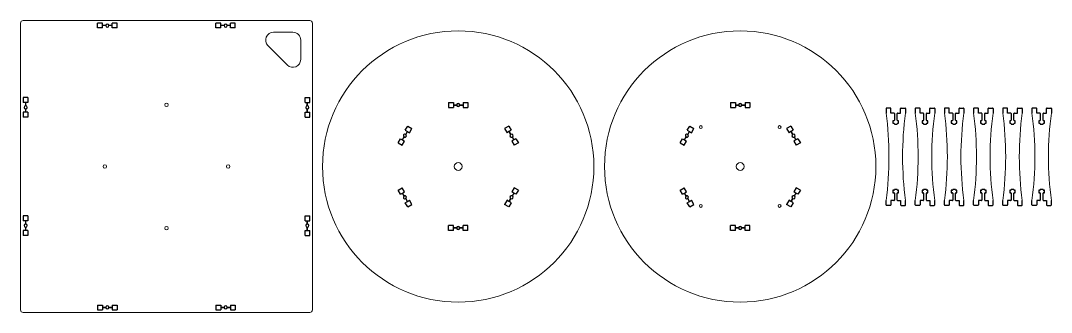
# Model space of a CAD drawing. Header units: millimetres. Extents: x -3 to 1890, y 0 to 300.
# Drawn here: x 830 to 1890, y 0 to 300 of the extents above; entities that cross this region are included whole.
import ezdxf

# ---------------------------------------------------------------- set-up
doc = ezdxf.new("R2010")
doc.units = ezdxf.units.MM
doc.layers.get('0').update_dxf_attribs({"linetype": 'CONTINUOUS', "lineweight": 25, "true_color": 0x000000})
for name, color, linetype, lineweight, true_color in [('Bottom', 7, 'CONTINUOUS', 0, 0x000000), ('Bottom Flange', 7, 'CONTINUOUS', 0, 0x000000), ('Spoke', 7, 'CONTINUOUS', 0, 0x000000), ('Top Flange', 7, 'CONTINUOUS', 0, 0x000000)]:
    doc.layers.add(name, color=color, linetype=linetype, lineweight=lineweight, true_color=true_color)

msp = doc.modelspace()

# ---------------------------------------------------------------- linework, layer by layer
for p, q in [((914.2, 297.3), (909.2, 297.3)), ((909.2, 292.5), (909.2, 297.3)), ((914.2, 295), (914.2, 297.3)), ((929.2, 297.3), (924.2, 297.3)), ((924.2, 295), (924.2, 297.3)), ((929.2, 292.5), (929.2, 297.3)), ((1035.8, 297.3), (1030.8, 297.3)), ((1030.8, 292.5), (1030.8, 297.3)), ((1035.8, 295), (1035.8, 297.3)), ((1050.8, 297.3), (1045.8, 297.3)), ((1045.8, 295), (1045.8, 297.3)), ((1050.8, 292.5), (1050.8, 297.3)), ((914.2, 292.5), (909.2, 292.5)), ((917.6, 295), (914.2, 295)), ((917.6, 294.9), (914.2, 294.9)), ((914.2, 292.5), (914.2, 294.9)), ((924.2, 295), (920.8, 295)), ((924.2, 294.9), (920.8, 294.9)), ((924.2, 292.5), (924.2, 294.9)), ((929.2, 292.5), (924.2, 292.5)), ((1035.8, 292.5), (1030.8, 292.5)), ((1039.2, 295), (1035.8, 295)), ((1039.2, 294.9), (1035.8, 294.9)), ((1035.8, 292.5), (1035.8, 294.9)), ((1045.8, 295), (1042.4, 295)), ((1045.8, 294.9), (1042.4, 294.9)), ((1045.8, 292.5), (1045.8, 294.9)), ((1050.8, 292.5), (1045.8, 292.5)), ((832.7, 220.8), (832.7, 215.8)), ((837.5, 220.8), (832.7, 220.8)), ((835, 215.8), (832.7, 215.8)), ((835, 215.8), (835, 212.4)), ((835.1, 215.8), (835.1, 212.4)), ((837.5, 215.8), (835.1, 215.8)), ((837.5, 220.8), (837.5, 215.8)), ((1122.5, 215.8), (1122.5, 220.8)), ((1122.5, 220.8), (1127.3, 220.8)), ((1122.5, 215.8), (1124.8, 215.8)), ((1124.8, 212.4), (1124.8, 215.8)), ((1125, 212.4), (1125, 215.8)), ((1125, 215.8), (1127.3, 215.8)), ((1127.3, 215.8), (1127.3, 220.8)), ((1270, 215.7), (1275, 215.7)), ((1270, 215.7), (1270, 210.8)), ((1275, 215.7), (1275, 213.3)), ((1275, 213.3), (1278.4, 213.3)), ((1275, 213.2), (1278.4, 213.2)), ((1275, 213.2), (1275, 210.8)), ((1281.6, 213.3), (1285, 213.3)), ((1281.6, 213.2), (1285, 213.2)), ((1285, 215.7), (1285, 213.3)), ((1285, 215.7), (1290, 215.7)), ((1285, 213.2), (1285, 210.8)), ((1290, 215.7), (1290, 210.8)), ((1560, 215.7), (1565, 215.7)), ((1560, 215.7), (1560, 210.8)), ((1565, 215.7), (1565, 213.3)), ((1565, 213.3), (1568.4, 213.3)), ((1565, 213.2), (1568.4, 213.2)), ((1565, 213.2), (1565, 210.8)), ((1571.6, 213.3), (1575, 213.3)), ((1571.6, 213.2), (1575, 213.2)), ((1575, 215.7), (1575, 213.3)), ((1575, 215.7), (1580, 215.7)), ((1575, 213.2), (1575, 210.8)), ((1580, 215.7), (1580, 210.8)), ((832.7, 205.8), (832.7, 200.8)), ((835, 205.8), (832.7, 205.8)), ((835, 209.2), (835, 205.8)), ((835.1, 209.2), (835.1, 205.8)), ((837.5, 205.8), (835.1, 205.8)), ((837.5, 205.8), (837.5, 200.8)), ((1122.5, 200.8), (1122.5, 205.8)), ((1122.5, 205.8), (1124.8, 205.8)), ((1124.8, 205.8), (1124.8, 209.2)), ((1125, 205.8), (1125, 209.2)), ((1125, 205.8), (1127.3, 205.8)), ((1127.3, 200.8), (1127.3, 205.8)), ((1270, 210.8), (1275, 210.8)), ((1285, 210.8), (1290, 210.8)), ((1560, 210.8), (1565, 210.8)), ((1575, 210.8), (1580, 210.8)), ((1720, 209.5), (1720, 205)), ((1724.5, 210), (1720.5, 210)), ((1725, 205), (1725, 209.5)), ((1728, 205), (1725, 205)), ((1728.5, 204.5), (1728.5, 197.5)), ((1731.5, 197.5), (1731.5, 204.5)), ((1732, 205), (1735, 205)), ((1735, 205), (1735, 209.5)), ((1735.5, 210), (1739.5, 210)), ((1740, 209.5), (1740, 205)), ((1750, 209.5), (1750, 205)), ((1754.5, 210), (1750.5, 210)), ((1755, 205), (1755, 209.5)), ((1758, 205), (1755, 205)), ((1758.5, 204.5), (1758.5, 197.5)), ((1761.5, 197.5), (1761.5, 204.5)), ((1762, 205), (1765, 205)), ((1765, 205), (1765, 209.5)), ((1765.5, 210), (1769.5, 210)), ((1770, 209.5), (1770, 205)), ((1780, 209.5), (1780, 205)), ((1784.5, 210), (1780.5, 210)), ((1785, 205), (1785, 209.5)), ((1788, 205), (1785, 205)), ((1788.5, 204.5), (1788.5, 197.5)), ((1791.5, 197.5), (1791.5, 204.5)), ((1792, 205), (1795, 205)), ((1795, 205), (1795, 209.5)), ((1795.5, 210), (1799.5, 210)), ((1800, 209.5), (1800, 205)), ((1810, 209.5), (1810, 205)), ((1814.5, 210), (1810.5, 210)), ((1815, 205), (1815, 209.5)), ((1818, 205), (1815, 205)), ((1818.5, 204.5), (1818.5, 197.5)), ((1821.5, 197.5), (1821.5, 204.5)), ((1822, 205), (1825, 205)), ((1825, 205), (1825, 209.5)), ((1825.5, 210), (1829.5, 210)), ((1830, 209.5), (1830, 205)), ((1840, 209.5), (1840, 205)), ((1844.5, 210), (1840.5, 210)), ((1845, 205), (1845, 209.5)), ((1848, 205), (1845, 205)), ((1848.5, 204.5), (1848.5, 197.5)), ((1851.5, 197.5), (1851.5, 204.5)), ((1852, 205), (1855, 205)), ((1855, 205), (1855, 209.5)), ((1855.5, 210), (1859.5, 210)), ((1860, 209.5), (1860, 205)), ((1870, 209.5), (1870, 205)), ((1874.5, 210), (1870.5, 210)), ((1875, 205), (1875, 209.5)), ((1878, 205), (1875, 205)), ((1878.5, 204.5), (1878.5, 197.5)), ((1881.5, 197.5), (1881.5, 204.5)), ((1882, 205), (1885, 205)), ((1885, 205), (1885, 209.5)), ((1885.5, 210), (1889.5, 210)), ((1890, 209.5), (1890, 205)), ((837.5, 200.8), (832.7, 200.8)), ((1122.5, 200.8), (1127.3, 200.8)), ((1225.6, 187.2), (1228.1, 191.5)), ((1228.1, 191.5), (1232.3, 189.1)), ((1331.9, 191.5), (1327.7, 189.1)), ((1331.9, 191.5), (1334.4, 187.2)), ((1515.6, 187.2), (1518.1, 191.5)), ((1518.1, 191.5), (1522.3, 189.1)), ((1621.9, 191.5), (1617.7, 189.1)), ((1621.9, 191.5), (1624.4, 187.2)), ((1727.1, 197), (1727.1, 194.5)), ((1728, 197), (1727.1, 197)), ((1727.1, 194.5), (1728, 194.5)), ((1728.5, 194), (1728.5, 193.5)), ((1728.5, 193.5), (1731.5, 193.5)), ((1731.5, 193.5), (1731.5, 194)), ((1732.9, 197), (1732, 197)), ((1732, 194.5), (1732.9, 194.5)), ((1732.9, 194.5), (1732.9, 197)), ((1757.1, 197), (1757.1, 194.5)), ((1758, 197), (1757.1, 197)), ((1757.1, 194.5), (1758, 194.5)), ((1758.5, 194), (1758.5, 193.5)), ((1758.5, 193.5), (1761.5, 193.5)), ((1761.5, 193.5), (1761.5, 194)), ((1762.9, 197), (1762, 197)), ((1762, 194.5), (1762.9, 194.5)), ((1762.9, 194.5), (1762.9, 197)), ((1787.1, 197), (1787.1, 194.5)), ((1788, 197), (1787.1, 197)), ((1787.1, 194.5), (1788, 194.5)), ((1788.5, 194), (1788.5, 193.5)), ((1788.5, 193.5), (1791.5, 193.5)), ((1791.5, 193.5), (1791.5, 194)), ((1792.9, 197), (1792, 197)), ((1792, 194.5), (1792.9, 194.5)), ((1792.9, 194.5), (1792.9, 197)), ((1817.1, 197), (1817.1, 194.5)), ((1818, 197), (1817.1, 197)), ((1817.1, 194.5), (1818, 194.5)), ((1818.5, 194), (1818.5, 193.5)), ((1818.5, 193.5), (1821.5, 193.5)), ((1821.5, 193.5), (1821.5, 194)), ((1822.9, 197), (1822, 197)), ((1822, 194.5), (1822.9, 194.5)), ((1822.9, 194.5), (1822.9, 197)), ((1847.1, 197), (1847.1, 194.5)), ((1848, 197), (1847.1, 197)), ((1847.1, 194.5), (1848, 194.5)), ((1848.5, 194), (1848.5, 193.5)), ((1848.5, 193.5), (1851.5, 193.5)), ((1851.5, 193.5), (1851.5, 194)), ((1852.9, 197), (1852, 197)), ((1852, 194.5), (1852.9, 194.5)), ((1852.9, 194.5), (1852.9, 197)), ((1877.1, 197), (1877.1, 194.5)), ((1878, 197), (1877.1, 197)), ((1877.1, 194.5), (1878, 194.5)), ((1878.5, 194), (1878.5, 193.5)), ((1878.5, 193.5), (1881.5, 193.5)), ((1881.5, 193.5), (1881.5, 194)), ((1882.9, 197), (1882, 197)), ((1882, 194.5), (1882.9, 194.5)), ((1882.9, 194.5), (1882.9, 197)), ((1222.7, 177.3), (1224.4, 180.3)), ((1222.8, 177.3), (1224.5, 180.2)), ((1225.6, 187.2), (1227.7, 186)), ((1226, 183), (1227.7, 186)), ((1226.1, 183), (1227.8, 185.9)), ((1227.8, 185.9), (1229.8, 184.7)), ((1229.8, 184.7), (1232.3, 189.1)), ((1327.7, 189.1), (1330.2, 184.7)), ((1332.2, 185.9), (1330.2, 184.7)), ((1332.2, 185.9), (1333.9, 183)), ((1334.4, 187.2), (1332.3, 186)), ((1332.3, 186), (1334, 183)), ((1335.5, 180.2), (1337.2, 177.3)), ((1335.6, 180.3), (1337.3, 177.3)), ((1512.7, 177.3), (1514.4, 180.3)), ((1512.8, 177.3), (1514.5, 180.2)), ((1515.6, 187.2), (1517.7, 186)), ((1516, 183), (1517.7, 186)), ((1516.1, 183), (1517.8, 185.9)), ((1517.8, 185.9), (1519.8, 184.7)), ((1519.8, 184.7), (1522.3, 189.1)), ((1617.7, 189.1), (1620.2, 184.7)), ((1622.2, 185.9), (1620.2, 184.7)), ((1622.2, 185.9), (1623.9, 183)), ((1624.4, 187.2), (1622.3, 186)), ((1622.3, 186), (1624, 183)), ((1625.5, 180.2), (1627.2, 177.3)), ((1625.6, 180.3), (1627.3, 177.3)), ((1218.1, 174.2), (1220.6, 178.5)), ((1218.1, 174.2), (1222.3, 171.8)), ((1220.6, 178.5), (1222.7, 177.3)), ((1222.3, 171.8), (1224.8, 176.1)), ((1222.8, 177.3), (1224.8, 176.1)), ((1337.2, 177.3), (1335.2, 176.1)), ((1335.2, 176.1), (1337.7, 171.8)), ((1339.4, 178.5), (1337.3, 177.3)), ((1341.9, 174.2), (1337.7, 171.8)), ((1339.4, 178.5), (1341.9, 174.2)), ((1508.1, 174.2), (1510.6, 178.5)), ((1508.1, 174.2), (1512.3, 171.8)), ((1510.6, 178.5), (1512.7, 177.3)), ((1512.3, 171.8), (1514.8, 176.1)), ((1512.8, 177.3), (1514.8, 176.1)), ((1627.2, 177.3), (1625.2, 176.1)), ((1625.2, 176.1), (1627.7, 171.8)), ((1629.4, 178.5), (1627.3, 177.3)), ((1631.9, 174.2), (1627.7, 171.8)), ((1629.4, 178.5), (1631.9, 174.2)), ((1218.1, 125.8), (1222.3, 128.2)), ((1224.8, 123.9), (1222.3, 128.2)), ((1337.7, 128.2), (1335.2, 123.9)), ((1341.9, 125.8), (1337.7, 128.2)), ((1508.1, 125.8), (1512.3, 128.2)), ((1514.8, 123.9), (1512.3, 128.2)), ((1627.7, 128.2), (1625.2, 123.9)), ((1631.9, 125.8), (1627.7, 128.2)), ((1220.6, 121.5), (1218.1, 125.8)), ((1220.6, 121.5), (1222.7, 122.7)), ((1224.4, 119.7), (1222.7, 122.7)), ((1222.8, 122.7), (1224.8, 123.9)), ((1224.5, 119.8), (1222.8, 122.7)), ((1227.7, 114), (1226, 117)), ((1227.8, 114.1), (1226.1, 117)), ((1333.9, 117), (1332.2, 114.1)), ((1334, 117), (1332.3, 114)), ((1337.2, 122.7), (1335.2, 123.9)), ((1337.2, 122.7), (1335.5, 119.8)), ((1337.3, 122.7), (1335.6, 119.7)), ((1339.4, 121.5), (1337.3, 122.7)), ((1341.9, 125.8), (1339.4, 121.5)), ((1510.6, 121.5), (1508.1, 125.8)), ((1510.6, 121.5), (1512.7, 122.7)), ((1514.4, 119.7), (1512.7, 122.7)), ((1512.8, 122.7), (1514.8, 123.9)), ((1514.5, 119.8), (1512.8, 122.7)), ((1517.7, 114), (1516, 117)), ((1517.8, 114.1), (1516.1, 117)), ((1623.9, 117), (1622.2, 114.1)), ((1624, 117), (1622.3, 114)), ((1627.2, 122.7), (1625.2, 123.9)), ((1627.2, 122.7), (1625.5, 119.8)), ((1627.3, 122.7), (1625.6, 119.7)), ((1629.4, 121.5), (1627.3, 122.7)), ((1631.9, 125.8), (1629.4, 121.5)), ((1728, 125.5), (1727.1, 125.5)), ((1727.1, 125.5), (1727.1, 123)), ((1727.1, 123), (1728, 123)), ((1731.5, 126.5), (1728.5, 126.5)), ((1728.5, 126.5), (1728.5, 126)), ((1728.5, 122.5), (1728.5, 115.5)), ((1731.5, 126), (1731.5, 126.5)), ((1731.5, 115.5), (1731.5, 122.5)), ((1732.9, 125.5), (1732, 125.5)), ((1732, 123), (1732.9, 123)), ((1732.9, 123), (1732.9, 125.5)), ((1758, 125.5), (1757.1, 125.5)), ((1757.1, 125.5), (1757.1, 123)), ((1757.1, 123), (1758, 123)), ((1761.5, 126.5), (1758.5, 126.5)), ((1758.5, 126.5), (1758.5, 126)), ((1758.5, 122.5), (1758.5, 115.5)), ((1761.5, 126), (1761.5, 126.5)), ((1761.5, 115.5), (1761.5, 122.5)), ((1762.9, 125.5), (1762, 125.5)), ((1762, 123), (1762.9, 123)), ((1762.9, 123), (1762.9, 125.5)), ((1788, 125.5), (1787.1, 125.5)), ((1787.1, 125.5), (1787.1, 123)), ((1787.1, 123), (1788, 123)), ((1791.5, 126.5), (1788.5, 126.5)), ((1788.5, 126.5), (1788.5, 126)), ((1788.5, 122.5), (1788.5, 115.5)), ((1791.5, 126), (1791.5, 126.5)), ((1791.5, 115.5), (1791.5, 122.5)), ((1792.9, 125.5), (1792, 125.5)), ((1792, 123), (1792.9, 123)), ((1792.9, 123), (1792.9, 125.5)), ((1818, 125.5), (1817.1, 125.5)), ((1817.1, 125.5), (1817.1, 123)), ((1817.1, 123), (1818, 123)), ((1821.5, 126.5), (1818.5, 126.5)), ((1818.5, 126.5), (1818.5, 126)), ((1818.5, 122.5), (1818.5, 115.5)), ((1821.5, 126), (1821.5, 126.5)), ((1821.5, 115.5), (1821.5, 122.5)), ((1822.9, 125.5), (1822, 125.5)), ((1822, 123), (1822.9, 123)), ((1822.9, 123), (1822.9, 125.5)), ((1848, 125.5), (1847.1, 125.5)), ((1847.1, 125.5), (1847.1, 123)), ((1847.1, 123), (1848, 123)), ((1851.5, 126.5), (1848.5, 126.5)), ((1848.5, 126.5), (1848.5, 126)), ((1848.5, 122.5), (1848.5, 115.5)), ((1851.5, 126), (1851.5, 126.5)), ((1851.5, 115.5), (1851.5, 122.5)), ((1852.9, 125.5), (1852, 125.5)), ((1852, 123), (1852.9, 123)), ((1852.9, 123), (1852.9, 125.5)), ((1878, 125.5), (1877.1, 125.5)), ((1877.1, 125.5), (1877.1, 123)), ((1877.1, 123), (1878, 123)), ((1881.5, 126.5), (1878.5, 126.5)), ((1878.5, 126.5), (1878.5, 126)), ((1878.5, 122.5), (1878.5, 115.5)), ((1881.5, 126), (1881.5, 126.5)), ((1881.5, 115.5), (1881.5, 122.5)), ((1882.9, 125.5), (1882, 125.5)), ((1882, 123), (1882.9, 123)), ((1882.9, 123), (1882.9, 125.5)), ((1225.6, 112.8), (1227.7, 114)), ((1228.1, 108.5), (1225.6, 112.8)), ((1227.8, 114.1), (1229.8, 115.3)), ((1228.1, 108.5), (1232.3, 110.9)), ((1232.3, 110.9), (1229.8, 115.3)), ((1330.2, 115.3), (1327.7, 110.9)), ((1331.9, 108.5), (1327.7, 110.9)), ((1332.2, 114.1), (1330.2, 115.3)), ((1334.4, 112.8), (1331.9, 108.5)), ((1334.4, 112.8), (1332.3, 114)), ((1515.6, 112.8), (1517.7, 114)), ((1518.1, 108.5), (1515.6, 112.8)), ((1517.8, 114.1), (1519.8, 115.3)), ((1518.1, 108.5), (1522.3, 110.9)), ((1522.3, 110.9), (1519.8, 115.3)), ((1620.2, 115.3), (1617.7, 110.9)), ((1621.9, 108.5), (1617.7, 110.9)), ((1622.2, 114.1), (1620.2, 115.3)), ((1624.4, 112.8), (1621.9, 108.5)), ((1624.4, 112.8), (1622.3, 114)), ((1720, 110.5), (1720, 115)), ((1724.5, 110), (1720.5, 110)), ((1728, 115), (1725, 115)), ((1725, 115), (1725, 110.5)), ((1732, 115), (1735, 115)), ((1735, 115), (1735, 110.5)), ((1735.5, 110), (1739.5, 110)), ((1740, 110.5), (1740, 115)), ((1750, 110.5), (1750, 115)), ((1754.5, 110), (1750.5, 110)), ((1758, 115), (1755, 115)), ((1755, 115), (1755, 110.5)), ((1762, 115), (1765, 115)), ((1765, 115), (1765, 110.5)), ((1765.5, 110), (1769.5, 110)), ((1770, 110.5), (1770, 115)), ((1780, 110.5), (1780, 115)), ((1784.5, 110), (1780.5, 110)), ((1788, 115), (1785, 115)), ((1785, 115), (1785, 110.5)), ((1792, 115), (1795, 115)), ((1795, 115), (1795, 110.5)), ((1795.5, 110), (1799.5, 110)), ((1800, 110.5), (1800, 115)), ((1810, 110.5), (1810, 115)), ((1814.5, 110), (1810.5, 110)), ((1818, 115), (1815, 115)), ((1815, 115), (1815, 110.5)), ((1822, 115), (1825, 115)), ((1825, 115), (1825, 110.5)), ((1825.5, 110), (1829.5, 110)), ((1830, 110.5), (1830, 115)), ((1840, 110.5), (1840, 115)), ((1844.5, 110), (1840.5, 110)), ((1848, 115), (1845, 115)), ((1845, 115), (1845, 110.5)), ((1852, 115), (1855, 115)), ((1855, 115), (1855, 110.5)), ((1855.5, 110), (1859.5, 110)), ((1860, 110.5), (1860, 115)), ((1870, 110.5), (1870, 115)), ((1874.5, 110), (1870.5, 110)), ((1878, 115), (1875, 115)), ((1875, 115), (1875, 110.5)), ((1882, 115), (1885, 115)), ((1885, 115), (1885, 110.5)), ((1885.5, 110), (1889.5, 110)), ((1890, 110.5), (1890, 115)), ((832.7, 99.2), (832.7, 94.2)), ((837.5, 99.2), (832.7, 99.2)), ((837.5, 99.2), (837.5, 94.2)), ((1122.5, 94.2), (1122.5, 99.2)), ((1122.5, 99.2), (1127.3, 99.2)), ((1127.3, 94.2), (1127.3, 99.2)), ((835, 94.2), (832.7, 94.2)), ((835, 94.2), (835, 90.8)), ((835, 87.6), (835, 84.2)), ((835.1, 94.2), (835.1, 90.8)), ((837.5, 94.2), (835.1, 94.2)), ((835.1, 87.6), (835.1, 84.2)), ((1122.5, 94.2), (1124.8, 94.2)), ((1124.8, 90.8), (1124.8, 94.2)), ((1124.8, 84.2), (1124.8, 87.6)), ((1125, 90.8), (1125, 94.2)), ((1125, 94.2), (1127.3, 94.2)), ((1125, 84.2), (1125, 87.6)), ((1275, 89.2), (1270, 89.2)), ((1270, 84.3), (1270, 89.2)), ((1275, 86.8), (1275, 89.2)), ((1278.4, 86.8), (1275, 86.8)), ((1278.4, 86.7), (1275, 86.7)), ((1275, 84.3), (1275, 86.7)), ((1285, 86.8), (1281.6, 86.8)), ((1285, 86.7), (1281.6, 86.7)), ((1290, 89.2), (1285, 89.2)), ((1285, 86.8), (1285, 89.2)), ((1285, 84.3), (1285, 86.7)), ((1290, 84.3), (1290, 89.2)), ((1565, 89.2), (1560, 89.2)), ((1560, 84.3), (1560, 89.2)), ((1565, 86.8), (1565, 89.2)), ((1568.4, 86.8), (1565, 86.8)), ((1568.4, 86.7), (1565, 86.7)), ((1565, 84.3), (1565, 86.7)), ((1575, 86.8), (1571.6, 86.8)), ((1575, 86.7), (1571.6, 86.7)), ((1580, 89.2), (1575, 89.2)), ((1575, 86.8), (1575, 89.2)), ((1575, 84.3), (1575, 86.7)), ((1580, 84.3), (1580, 89.2)), ((832.7, 84.2), (832.7, 79.2)), ((835, 84.2), (832.7, 84.2)), ((837.5, 79.2), (832.7, 79.2)), ((837.5, 84.2), (835.1, 84.2)), ((837.5, 84.2), (837.5, 79.2)), ((1122.5, 79.2), (1122.5, 84.2)), ((1122.5, 84.2), (1124.8, 84.2)), ((1122.5, 79.2), (1127.3, 79.2)), ((1125, 84.2), (1127.3, 84.2)), ((1127.3, 79.2), (1127.3, 84.2)), ((1275, 84.3), (1270, 84.3)), ((1290, 84.3), (1285, 84.3)), ((1565, 84.3), (1560, 84.3)), ((1580, 84.3), (1575, 84.3)), ((909.2, 7.5), (914.2, 7.5)), ((909.2, 7.5), (909.2, 2.7)), ((909.2, 2.7), (914.2, 2.7)), ((914.2, 7.5), (914.2, 5.2)), ((914.2, 5.2), (917.6, 5.2)), ((914.2, 5), (917.6, 5)), ((914.2, 5), (914.2, 2.7)), ((920.8, 5.2), (924.2, 5.2)), ((920.8, 5), (924.2, 5)), ((924.2, 7.5), (924.2, 5.2)), ((924.2, 7.5), (929.2, 7.5)), ((924.2, 5), (924.2, 2.7)), ((924.2, 2.7), (929.2, 2.7)), ((929.2, 7.5), (929.2, 2.7)), ((1030.8, 7.5), (1035.8, 7.5)), ((1030.8, 7.5), (1030.8, 2.7)), ((1030.8, 2.7), (1035.8, 2.7)), ((1035.8, 7.5), (1035.8, 5.2)), ((1035.8, 5.2), (1039.2, 5.2)), ((1035.8, 5), (1039.2, 5)), ((1035.8, 5), (1035.8, 2.7)), ((1042.4, 5.2), (1045.8, 5.2)), ((1042.4, 5), (1045.8, 5)), ((1045.8, 7.5), (1045.8, 5.2)), ((1045.8, 7.5), (1050.8, 7.5)), ((1045.8, 5), (1045.8, 2.7)), ((1045.8, 2.7), (1050.8, 2.7)), ((1050.8, 7.5), (1050.8, 2.7))]:
    msp.add_line(p, q)
for centre, radius, start, end in [((919.2, 294.9), 1.6, 2.3283, 177.6717), ((919.2, 294.9), 1.6, 182.3283, 357.6717), ((1040.8, 294.9), 1.6, 2.3283, 177.6717), ((1040.8, 294.9), 1.6, 182.3283, 357.6717), ((835.1, 210.8), 1.6, 92.3283, 267.6717), ((835.1, 210.8), 1.6, 272.3283, 87.6717), ((1124.9, 210.8), 1.6, 92.3283, 267.6717), ((1124.9, 210.8), 1.6, 272.3283, 87.6717), ((1280, 213.2), 1.6, 2.3283, 177.6717), ((1280, 213.2), 1.6, 182.3283, 357.6717), ((1570, 213.2), 1.6, 2.3283, 177.6717), ((1570, 213.2), 1.6, 182.3283, 357.6717), ((1720.5, 209.5), 0.5, 90, 180), ((1724.5, 209.5), 0.5, 360, 90), ((1728, 204.5), 0.5, 360, 90), ((1732, 204.5), 0.5, 90, 180), ((1735.5, 209.5), 0.5, 90, 180), ((1739.5, 209.5), 0.5, 360, 90), ((1750.5, 209.5), 0.5, 90, 180), ((1754.5, 209.5), 0.5, 360, 90), ((1758, 204.5), 0.5, 360, 90), ((1762, 204.5), 0.5, 90, 180), ((1765.5, 209.5), 0.5, 90, 180), ((1769.5, 209.5), 0.5, 360, 90), ((1780.5, 209.5), 0.5, 90, 180), ((1784.5, 209.5), 0.5, 360, 90), ((1788, 204.5), 0.5, 360, 90), ((1792, 204.5), 0.5, 90, 180), ((1795.5, 209.5), 0.5, 90, 180), ((1799.5, 209.5), 0.5, 360, 90), ((1810.5, 209.5), 0.5, 90, 180), ((1814.5, 209.5), 0.5, 360, 90), ((1818, 204.5), 0.5, 360, 90), ((1822, 204.5), 0.5, 90, 180), ((1825.5, 209.5), 0.5, 90, 180), ((1829.5, 209.5), 0.5, 360, 90), ((1840.5, 209.5), 0.5, 90, 180), ((1844.5, 209.5), 0.5, 360, 90), ((1848, 204.5), 0.5, 360, 90), ((1852, 204.5), 0.5, 90, 180), ((1855.5, 209.5), 0.5, 90, 180), ((1859.5, 209.5), 0.5, 360, 90), ((1870.5, 209.5), 0.5, 90, 180), ((1874.5, 209.5), 0.5, 360, 90), ((1878, 204.5), 0.5, 360, 90), ((1882, 204.5), 0.5, 90, 180), ((1885.5, 209.5), 0.5, 90, 180), ((1889.5, 209.5), 0.5, 360, 90), ((1728, 197.5), 0.5, 270, 360), ((1728, 194), 0.5, 360, 90), ((1732, 197.5), 0.5, 180, 270), ((1732, 194), 0.5, 90, 180), ((1758, 197.5), 0.5, 270, 360), ((1758, 194), 0.5, 360, 90), ((1762, 197.5), 0.5, 180, 270), ((1762, 194), 0.5, 90, 180), ((1788, 197.5), 0.5, 270, 360), ((1788, 194), 0.5, 360, 90), ((1792, 197.5), 0.5, 180, 270), ((1792, 194), 0.5, 90, 180), ((1818, 197.5), 0.5, 270, 360), ((1818, 194), 0.5, 360, 90), ((1822, 197.5), 0.5, 180, 270), ((1822, 194), 0.5, 90, 180), ((1848, 197.5), 0.5, 270, 360), ((1848, 194), 0.5, 360, 90), ((1852, 197.5), 0.5, 180, 270), ((1852, 194), 0.5, 90, 180), ((1878, 197.5), 0.5, 270, 360), ((1878, 194), 0.5, 360, 90), ((1882, 197.5), 0.5, 180, 270), ((1882, 194), 0.5, 90, 180), ((1225.2, 181.6), 1.6, 62.3283, 237.6717), ((1225.2, 181.6), 1.6, 242.3283, 57.6717), ((1334.8, 181.6), 1.6, 122.3283, 297.6717), ((1334.8, 181.6), 1.6, 302.3283, 117.6717), ((1515.2, 181.6), 1.6, 62.3283, 237.6717), ((1515.2, 181.6), 1.6, 242.3283, 57.6717), ((1624.8, 181.6), 1.6, 122.3283, 297.6717), ((1624.8, 181.6), 1.6, 302.3283, 117.6717), ((1225.2, 118.4), 1.6, 122.3283, 297.6717), ((1225.2, 118.4), 1.6, 302.3283, 117.6717), ((1334.8, 118.4), 1.6, 62.3283, 237.6717), ((1334.8, 118.4), 1.6, 242.3283, 57.6717), ((1515.2, 118.4), 1.6, 122.3283, 297.6717), ((1515.2, 118.4), 1.6, 302.3283, 117.6717), ((1624.8, 118.4), 1.6, 62.3283, 237.6717), ((1624.8, 118.4), 1.6, 242.3283, 57.6717), ((1728, 126), 0.5, 270, 360), ((1728, 122.5), 0.5, 360, 90), ((1732, 126), 0.5, 180, 270), ((1732, 122.5), 0.5, 90, 180), ((1758, 126), 0.5, 270, 360), ((1758, 122.5), 0.5, 360, 90), ((1762, 126), 0.5, 180, 270), ((1762, 122.5), 0.5, 90, 180), ((1788, 126), 0.5, 270, 360), ((1788, 122.5), 0.5, 360, 90), ((1792, 126), 0.5, 180, 270), ((1792, 122.5), 0.5, 90, 180), ((1818, 126), 0.5, 270, 360), ((1818, 122.5), 0.5, 360, 90), ((1822, 126), 0.5, 180, 270), ((1822, 122.5), 0.5, 90, 180), ((1848, 126), 0.5, 270, 360), ((1848, 122.5), 0.5, 360, 90), ((1852, 126), 0.5, 180, 270), ((1852, 122.5), 0.5, 90, 180), ((1878, 126), 0.5, 270, 360), ((1878, 122.5), 0.5, 360, 90), ((1882, 126), 0.5, 180, 270), ((1882, 122.5), 0.5, 90, 180), ((1720.5, 110.5), 0.5, 180, 270), ((1724.5, 110.5), 0.5, 270, 360), ((1728, 115.5), 0.5, 270, 360), ((1732, 115.5), 0.5, 180, 270), ((1735.5, 110.5), 0.5, 180, 270), ((1739.5, 110.5), 0.5, 270, 360), ((1750.5, 110.5), 0.5, 180, 270), ((1754.5, 110.5), 0.5, 270, 360), ((1758, 115.5), 0.5, 270, 360), ((1762, 115.5), 0.5, 180, 270), ((1765.5, 110.5), 0.5, 180, 270), ((1769.5, 110.5), 0.5, 270, 360), ((1780.5, 110.5), 0.5, 180, 270), ((1784.5, 110.5), 0.5, 270, 360), ((1788, 115.5), 0.5, 270, 360), ((1792, 115.5), 0.5, 180, 270), ((1795.5, 110.5), 0.5, 180, 270), ((1799.5, 110.5), 0.5, 270, 360), ((1810.5, 110.5), 0.5, 180, 270), ((1814.5, 110.5), 0.5, 270, 360), ((1818, 115.5), 0.5, 270, 360), ((1822, 115.5), 0.5, 180, 270), ((1825.5, 110.5), 0.5, 180, 270), ((1829.5, 110.5), 0.5, 270, 360), ((1840.5, 110.5), 0.5, 180, 270), ((1844.5, 110.5), 0.5, 270, 360), ((1848, 115.5), 0.5, 270, 360), ((1852, 115.5), 0.5, 180, 270), ((1855.5, 110.5), 0.5, 180, 270), ((1859.5, 110.5), 0.5, 270, 360), ((1870.5, 110.5), 0.5, 180, 270), ((1874.5, 110.5), 0.5, 270, 360), ((1878, 115.5), 0.5, 270, 360), ((1882, 115.5), 0.5, 180, 270), ((1885.5, 110.5), 0.5, 180, 270), ((1889.5, 110.5), 0.5, 270, 360), ((835.1, 89.2), 1.6, 92.3283, 267.6717), ((835.1, 89.2), 1.6, 272.3283, 87.6717), ((1124.9, 89.2), 1.6, 92.3283, 267.6717), ((1124.9, 89.2), 1.6, 272.3283, 87.6717), ((1280, 86.8), 1.6, 2.3283, 177.6717), ((1280, 86.8), 1.6, 182.3283, 357.6717), ((1570, 86.8), 1.6, 2.3283, 177.6717), ((1570, 86.8), 1.6, 182.3283, 357.6717), ((919.2, 5.1), 1.6, 2.3283, 177.6717), ((919.2, 5.1), 1.6, 182.3283, 357.6717), ((1040.8, 5.1), 1.6, 2.3283, 177.6717), ((1040.8, 5.1), 1.6, 182.3283, 357.6717)]:
    msp.add_arc(centre, radius, start, end)
at = {"layer": 'Bottom'}
for p, q in [((830, 297.5), (830, 2.5)), ((1127.5, 300), (832.5, 300)), ((1130, 2.5), (1130, 297.5)), ((1090, 288), (1110, 288)), ((1118, 280), (1118, 260)), ((1104.3, 254.3), (1084.3, 274.3)), ((832.5, 0), (1127.5, 0))]:
    msp.add_line(p, q, dxfattribs=at)
for centre in [(980, 213.4), (916.6, 150), (1043.4, 150), (980, 86.6)]:
    msp.add_circle(centre, 1.75, dxfattribs=at)
for centre, radius, start, end in [((832.5, 297.5), 2.5, 90, 180), ((1127.5, 297.5), 2.5, 0, 90), ((1090, 280), 8, 90, 225), ((1110, 280), 8, 0, 90), ((1110, 260), 8, 225, 0), ((832.5, 2.5), 2.5, 180, 270), ((1127.5, 2.5), 2.5, 270, 0)]:
    msp.add_arc(centre, radius, start, end, dxfattribs=at)
at = {"layer": 'Bottom Flange'}
for centre, radius in [((1570, 150), 139.5), ((1529.5, 190.5), 1.5), ((1610.5, 190.5), 1.5), ((1570, 150), 4), ((1529.5, 109.5), 1.5), ((1610.5, 109.5), 1.5)]:
    msp.add_circle(centre, radius, dxfattribs=at)
at = {"layer": 'Spoke'}
for centre, start, end in [((1384, 160), 352.3719, 7.6281), ((2076, 160), 172.3719, 187.6281), ((1414, 160), 352.3719, 7.6281), ((2106, 160), 172.3719, 187.6281), ((1444, 160), 352.3719, 7.6281), ((2136, 160), 172.3719, 187.6281), ((1474, 160), 352.3719, 7.6281), ((2166, 160), 172.3719, 187.6281), ((1504, 160), 352.3719, 7.6281), ((2196, 160), 172.3719, 187.6281), ((1534, 160), 352.3719, 7.6281), ((2226, 160), 172.3719, 187.6281)]:
    msp.add_arc(centre, 339, start, end, dxfattribs=at)
at = {"layer": 'Top Flange'}
for radius in [139.5, 4]:
    msp.add_circle((1280, 150), radius, dxfattribs=at)

doc.saveas('drawing.dxf')
